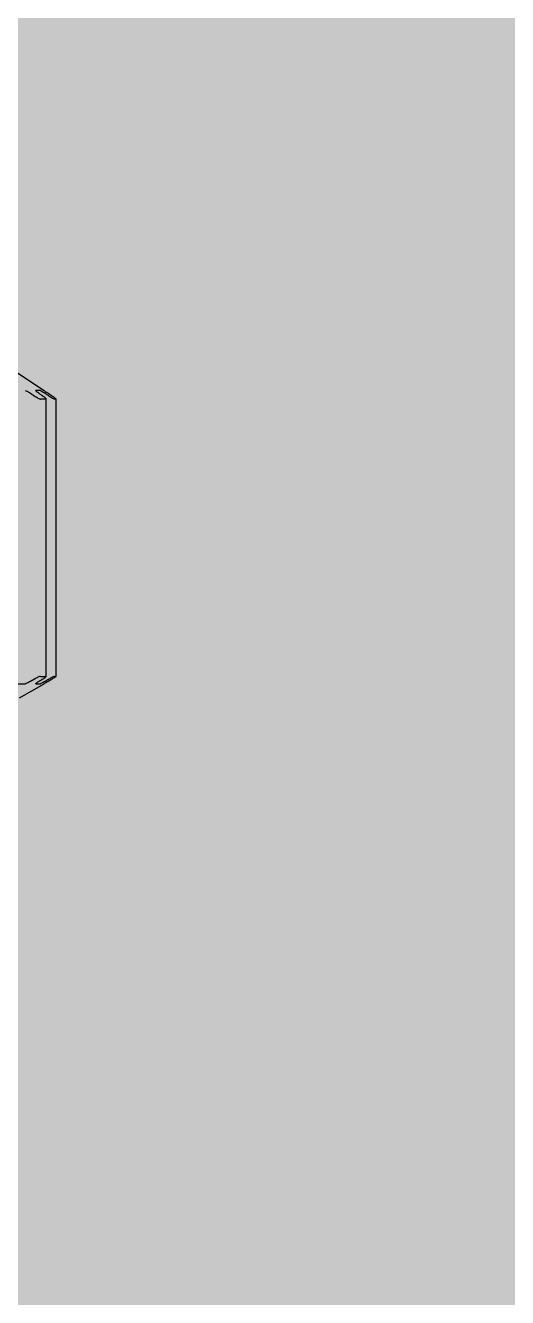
# Model space of a CAD drawing. Header units: millimetres. Extents: x -18489 to 17339, y -1599 to 10961.
# Drawn here: x -14357.84 to -14355.91, y 2984.2 to 2989.31 of the extents above; entities that cross this region are included whole.
import ezdxf

# ---------------------------------------------------------------- set-up
doc = ezdxf.new("R2010")
doc.units = ezdxf.units.MM
for name, color, linetype in [('188K-SM-03-F10-MECH-EQ-Y2257103$0$0 Xref', 8, 'Continuous'), ('188K-SM-03-F10-MECH-EQ-Y2257103$0$M-EQU-FOUNDATION', 8, 'Continuous'), ('188K-SM-03-F10-MECH-EQ-Y2257103$0$Micron CUP L10 HVAC EQU$0$M-MECH-EQU', 136, 'Continuous'), ('188K-SM-03-F10-MECH-EQ-Y2257103$0$Micron CUP L10 HVAC EQU$0$M-PHASE1 AREA', 252, 'Continuous')]:
    doc.layers.add(name, color=color, linetype=linetype)

# ---------------------------------------------------------------- blocks, each defined once
blk = doc.blocks.new('188K-SM-03-F10-MECH-EQ-Y2257103$0$Micron CUP L10 HVAC EQU$0$A$C0c53ceb0')
at = {"layer": '188K-SM-03-F10-MECH-EQ-Y2257103$0$Micron CUP L10 HVAC EQU$0$M-PHASE1 AREA'}
for p, q in [((17851.86535, 20705.5799), (17853.84575, 20704.25963)), ((17853.357, 20704.1145), (17853.44055, 20704.05529)), ((17853.765, 20704.05529), (17853.67744, 20704.1145)), ((17853.84575, 20704.25963), (17853.84575, 20704.25313)), ((17853.93765, 20704.1145), (17854.02521, 20704.05529)), ((17854.13446, 20704.05529), (17854.04555, 20704.1145)), ((17853.92462, 20703.91492), (17853.7004, 20703.91492)), ((17853.9301, 20692.78908), (17853.9301, 20703.91853)), ((17854.3339, 20703.91492), (17854.25839, 20703.91492)), ((17854.33426, 20692.792), (17854.33426, 20703.91516)), ((17853.7004, 20692.79221), (17853.92462, 20692.79221)), ((17854.25839, 20692.79221), (17854.3339, 20692.79221)), ((17852.86433, 20691.92706), (17853.84575, 20692.49368)), ((17853.84575, 20692.49368), (17853.84575, 20692.49931))]:
    blk.add_line(p, q, dxfattribs=at)
for centre, major_axis, ratio, start_param, end_param in [((17853.61101, 20681.04909), (-0.00024, 23.21054), 0.17364818, 6.25950911, 6.30685787), ((17852.91319, 20719.29403), (-0.00022, -26.80035), 0.34202014, 6.26268534, 6.30369095), ((17853.61098, 20719.29403), (-0.00021, -26.80035), 0.17364818, 6.26268388, 6.30368949)]:
    blk.add_ellipse(centre, major_axis=major_axis, ratio=ratio, start_param=start_param, end_param=end_param, dxfattribs=at)
for points, knots in [([(17853.10091, 20704.25313), (17853.10867, 20704.25256), (17853.12042, 20704.24932), (17853.15122, 20704.23728), (17853.1709, 20704.22794), (17853.21442, 20704.20519), (17853.24179, 20704.18949), (17853.29654, 20704.15572), (17853.32392, 20704.13764), (17853.34795, 20704.12086), (17853.35096, 20704.11876), (17853.35398, 20704.11664), (17853.357, 20704.1145)], [0.1007338772, 0.1007338772, 0.1007338772, 0.1007338772, 0.1074438468, 0.1074438468, 0.1148517392, 0.1148517392, 0.1239329907, 0.1239329907, 0.1330142421, 0.1330142421, 0.1330142421, 0.1341521237, 0.1341521237, 0.1341521237, 0.1341521237]), ([(17853.44055, 20704.05529), (17853.44355, 20704.05316), (17853.44655, 20704.05105), (17853.47289, 20704.03266), (17853.49949, 20704.01507), (17853.55278, 20703.98205), (17853.57948, 20703.96662), (17853.62405, 20703.94286), (17853.64523, 20703.93257), (17853.67966, 20703.91859), (17853.69287, 20703.91492), (17853.7004, 20703.91492)], [-0.0681852529, -0.0681852529, -0.0681852529, -0.0681852529, -0.0670539463, -0.0670539463, -0.058228102, -0.058228102, -0.0494022577, -0.0494022577, -0.0414646154, -0.0414646154, -0.0335269732, -0.0335269732, -0.0335269732, -0.0335269732]), ([(17853.67744, 20704.1145), (17853.67427, 20704.11664), (17853.67115, 20704.11876), (17853.64353, 20704.13764), (17853.61818, 20704.15572), (17853.57347, 20704.18949), (17853.55408, 20704.20519), (17853.52867, 20704.22794), (17853.51949, 20704.23728), (17853.51135, 20704.24932), (17853.5115, 20704.25256), (17853.51537, 20704.25313)], [0.0659197851, 0.0659197851, 0.0659197851, 0.0659197851, 0.0670576667, 0.0670576667, 0.0761389182, 0.0761389182, 0.0852201696, 0.0852201696, 0.092628062, 0.092628062, 0.0993380316, 0.0993380316, 0.0993380316, 0.0993380316]), ([(17853.70619, 20704.25313), (17853.71015, 20704.25256), (17853.71814, 20704.24932), (17853.74203, 20704.23728), (17853.75868, 20704.22794), (17853.79728, 20704.20519), (17853.82273, 20704.18949), (17853.87571, 20704.15572), (17853.90324, 20704.13764), (17853.9282, 20704.12086), (17853.93133, 20704.11876), (17853.93448, 20704.11664), (17853.93765, 20704.1145)], [0.1007338772, 0.1007338772, 0.1007338772, 0.1007338772, 0.1074438468, 0.1074438468, 0.1148517392, 0.1148517392, 0.1239329907, 0.1239329907, 0.1330142421, 0.1330142421, 0.1330142421, 0.1341521237, 0.1341521237, 0.1341521237, 0.1341521237]), ([(17853.92462, 20703.91492), (17853.93077, 20703.91492), (17853.93177, 20703.91859), (17853.92263, 20703.93257), (17853.91254, 20703.94286), (17853.88584, 20703.96662), (17853.86669, 20703.98205), (17853.82285, 20704.01507), (17853.79816, 20704.03266), (17853.77124, 20704.05105), (17853.76814, 20704.05316), (17853.765, 20704.05529)], [-0.0994872627, -0.0994872627, -0.0994872627, -0.0994872627, -0.0915496204, -0.0915496204, -0.0836119781, -0.0836119781, -0.0747861338, -0.0747861338, -0.0659602895, -0.0659602895, -0.0648289829, -0.0648289829, -0.0648289829, -0.0648289829]), ([(17854.04555, 20704.1145), (17854.04234, 20704.11664), (17854.03915, 20704.11876), (17854.01087, 20704.13764), (17853.98402, 20704.15572), (17853.93442, 20704.18949), (17853.91165, 20704.20519), (17853.87916, 20704.22794), (17853.86604, 20704.23728), (17853.84978, 20704.24932), (17853.8458, 20704.25256), (17853.84575, 20704.25313)], [0.0659197851, 0.0659197851, 0.0659197851, 0.0659197851, 0.0670576667, 0.0670576667, 0.0761389182, 0.0761389182, 0.0852201696, 0.0852201696, 0.092628062, 0.092628062, 0.0993380316, 0.0993380316, 0.0993380316, 0.0993380316]), ([(17854.02521, 20704.05529), (17854.02835, 20704.05316), (17854.03148, 20704.05105), (17854.05885, 20704.03266), (17854.08562, 20704.01507), (17854.1373, 20703.98205), (17854.16221, 20703.96662), (17854.20197, 20703.94286), (17854.21997, 20703.93257), (17854.24669, 20703.91859), (17854.25538, 20703.91492), (17854.25839, 20703.91492)], [-0.0681852529, -0.0681852529, -0.0681852529, -0.0681852529, -0.0670539463, -0.0670539463, -0.058228102, -0.058228102, -0.0494022577, -0.0494022577, -0.0414646154, -0.0414646154, -0.0335269732, -0.0335269732, -0.0335269732, -0.0335269732]), ([(17854.3339, 20703.91492), (17854.33549, 20703.91492), (17854.33158, 20703.91859), (17854.31338, 20703.93257), (17854.29912, 20703.94286), (17854.26537, 20703.96662), (17854.243, 20703.98205), (17854.19451, 20704.01507), (17854.16838, 20704.03266), (17854.14082, 20704.05105), (17854.13765, 20704.05316), (17854.13446, 20704.05529)], [-0.0994872627, -0.0994872627, -0.0994872627, -0.0994872627, -0.0915496204, -0.0915496204, -0.0836119781, -0.0836119781, -0.0747861338, -0.0747861338, -0.0659602895, -0.0659602895, -0.0648289829, -0.0648289829, -0.0648289829, -0.0648289829]), ([(17853.7004, 20692.79221), (17853.69295, 20692.79221), (17853.67989, 20692.7891), (17853.64556, 20692.77705), (17853.62431, 20692.76813), (17853.57972, 20692.74755), (17853.55312, 20692.73424), (17853.49978, 20692.70564), (17853.47305, 20692.69034), (17853.44654, 20692.67431), (17853.44353, 20692.67248), (17853.44076, 20692.67065)], [-0.0972684785, -0.0972684785, -0.0972684785, -0.0972684785, -0.0894142056, -0.0894142056, -0.0815599327, -0.0815599327, -0.0730240089, -0.0730240089, -0.0644880851, -0.0644880851, -0.0633980576, -0.0633980576, -0.0633980576, -0.0633980576]), ([(17853.765, 20692.67065), (17853.76814, 20692.67249), (17853.77124, 20692.67431), (17853.79831, 20692.69034), (17853.82311, 20692.70564), (17853.86694, 20692.73424), (17853.88598, 20692.74755), (17853.9127, 20692.76813), (17853.92277, 20692.77705), (17853.93178, 20692.7891), (17853.93071, 20692.79221), (17853.92462, 20692.79221)], [-0.0666479464, -0.0666479464, -0.0666479464, -0.0666479464, -0.0655607867, -0.0655607867, -0.057024863, -0.057024863, -0.0484889392, -0.0484889392, -0.0406346663, -0.0406346663, -0.0327803934, -0.0327803934, -0.0327803934, -0.0327803934]), ([(17854.25839, 20692.79221), (17854.25541, 20692.79221), (17854.24685, 20692.7891), (17854.22024, 20692.77705), (17854.20221, 20692.76813), (17854.16242, 20692.74755), (17854.13761, 20692.73424), (17854.08591, 20692.70564), (17854.05901, 20692.69034), (17854.03147, 20692.67431), (17854.02833, 20692.67248), (17854.0253, 20692.67065)], [-0.0972684785, -0.0972684785, -0.0972684785, -0.0972684785, -0.0894142056, -0.0894142056, -0.0815599327, -0.0815599327, -0.0730240089, -0.0730240089, -0.0644880851, -0.0644880851, -0.0633980576, -0.0633980576, -0.0633980576, -0.0633980576]), ([(17854.13446, 20692.67065), (17854.13765, 20692.67249), (17854.14082, 20692.67431), (17854.16854, 20692.69034), (17854.19479, 20692.70564), (17854.24329, 20692.73424), (17854.26555, 20692.74755), (17854.29932, 20692.76813), (17854.31358, 20692.77705), (17854.33167, 20692.7891), (17854.33547, 20692.79221), (17854.3339, 20692.79221)], [-0.0666479464, -0.0666479464, -0.0666479464, -0.0666479464, -0.0655607867, -0.0655607867, -0.057024863, -0.057024863, -0.0484889392, -0.0484889392, -0.0406346663, -0.0406346663, -0.0327803934, -0.0327803934, -0.0327803934, -0.0327803934]), ([(17853.357, 20692.61937), (17853.35398, 20692.61752), (17853.35096, 20692.61568), (17853.34795, 20692.61386), (17853.32398, 20692.59937), (17853.29672, 20692.58378), (17853.24242, 20692.55475), (17853.21537, 20692.5413), (17853.17174, 20692.52147), (17853.1517, 20692.51321), (17853.1205, 20692.50262), (17853.10869, 20692.4998), (17853.10091, 20692.49931)], [0.1289552603, 0.1289552603, 0.1289552603, 0.1289552603, 0.1300488787, 0.1300488787, 0.1300488787, 0.1387509732, 0.1387509732, 0.1474530678, 0.1474530678, 0.1548720794, 0.1548720794, 0.1615934291, 0.1615934291, 0.1615934291, 0.1615934291]), ([(17853.51537, 20692.49931), (17853.51149, 20692.4998), (17853.51134, 20692.50262), (17853.51966, 20692.51321), (17853.52906, 20692.52147), (17853.55475, 20692.5413), (17853.57395, 20692.55475), (17853.61836, 20692.58378), (17853.6436, 20692.59937), (17853.67116, 20692.61569), (17853.67429, 20692.61753), (17853.67759, 20692.61939)], [0.0329398741, 0.0329398741, 0.0329398741, 0.0329398741, 0.0396612238, 0.0396612238, 0.0470802354, 0.0470802354, 0.0557823299, 0.0557823299, 0.0644844245, 0.0644844245, 0.0655817402, 0.0655817402, 0.0655817402, 0.0655817402]), ([(17853.93765, 20692.61937), (17853.93448, 20692.61752), (17853.93133, 20692.61568), (17853.9282, 20692.61386), (17853.90331, 20692.59937), (17853.8759, 20692.58378), (17853.82333, 20692.55475), (17853.79816, 20692.5413), (17853.75939, 20692.52147), (17853.74242, 20692.51321), (17853.71819, 20692.50262), (17853.71016, 20692.4998), (17853.70619, 20692.49931)], [0.1289552603, 0.1289552603, 0.1289552603, 0.1289552603, 0.1300488787, 0.1300488787, 0.1300488787, 0.1387509732, 0.1387509732, 0.1474530678, 0.1474530678, 0.1548720794, 0.1548720794, 0.1615934291, 0.1615934291, 0.1615934291, 0.1615934291]), ([(17853.84575, 20692.49931), (17853.8458, 20692.4998), (17853.8498, 20692.50262), (17853.86633, 20692.51321), (17853.87971, 20692.52147), (17853.91244, 20692.5413), (17853.93497, 20692.55475), (17853.98421, 20692.58378), (17854.01094, 20692.59937), (17854.03916, 20692.61569), (17854.04236, 20692.61753), (17854.04558, 20692.61939)], [0.0329398741, 0.0329398741, 0.0329398741, 0.0329398741, 0.0396612238, 0.0396612238, 0.0470802354, 0.0470802354, 0.0557823299, 0.0557823299, 0.0644844245, 0.0644844245, 0.0655817402, 0.0655817402, 0.0655817402, 0.0655817402])]:
    blk.add_open_spline(points, degree=3, knots=knots, dxfattribs=at)
for points, weights in [([(17853.44076, 20692.67065), (17853.39864, 20692.64493), (17853.357, 20692.61937)], [1.04611932019, 1.04564401808, 1.04516058733]), ([(17853.67759, 20692.61939), (17853.72111, 20692.64495), (17853.765, 20692.67065)], [1.04516094239, 1.0456443296, 1.04611958955]), ([(17854.0253, 20692.67065), (17853.98129, 20692.64493), (17853.93765, 20692.61937)], [1.04611932055, 1.04564401844, 1.04516058769]), ([(17854.04558, 20692.61939), (17854.0899, 20692.64495), (17854.13446, 20692.67065)], [1.04516094219, 1.0456443294, 1.04611958935])]:
    blk.add_rational_spline(points, weights, degree=2, dxfattribs=at)
blk = doc.blocks.new('188K-SM-03-F10-MECH-EQ-Y2257103$0$Micron CUP L10 HVAC EQU')
at = {"layer": '188K-SM-03-F10-MECH-EQ-Y2257103$0$Micron CUP L10 HVAC EQU$0$M-MECH-EQU'}
blk.add_blockref('188K-SM-03-F10-MECH-EQ-Y2257103$0$Micron CUP L10 HVAC EQU$0$A$C0c53ceb0', (-206166.7, 2082.176), dxfattribs=at)
blk = doc.blocks.new('188K-SM-03-F10-MECH-EQ-Y2257103')
at = {"layer": '188K-SM-03-F10-MECH-EQ-Y2257103$0$M-EQU-FOUNDATION'}
h = blk.add_hatch(dxfattribs=at)
h.set_pattern_fill('AR-CONC', color=256, scale=0.1)
h.set_pattern_definition([(50, (4473.521, 709.199), (18.218467, -1.593909), [1.905, -20.955]), (355, (4473.521, 709.2), (-3.524342, 19.105685), [1.524, -16.764058]), (100.45144, (4475.04, 709.066), (14.694125, 17.511775), [1.619001, -17.809024]), (46.1842, (4473.521, 714.28), (27.107904, -4.204233), [2.8575, -31.4325]), (96.63556, (4475.78, 713.93), (23.740413, 24.742612), [2.428502, -26.71356]), (351.18415, (4473.52, 714.28), (23.740413, 24.742612), [2.285997, -25.145973]), (21, (4476.061, 713.009), (15.161439, -10.22652), [1.905, -20.955]), (326, (4476.061, 713.01), (6.180203, 18.418797), [1.524, -16.764]), (71.45144, (4477.325, 712.157), (21.341642, 8.192277), [1.619001, -17.808994]), (37.5, (4473.5214, 709.199), (0.3088603, 8.4555039), [0, -16.5608, 0, -17.018, 0, -16.8275]), (7.5, (4473.521, 709.199), (6.6819663, 10.0180575), [0, -9.7028, 0, -16.1798, 0, -6.4135]), (327.5, (4467.857, 709.199), (13.5590595, -0.5728744), [0, -6.35, 0, -19.812, 0, -26.289]), (317.5, (4465.317, 709.199), (14.812918, 2.542649), [0, -8.255, 0, -13.1572, 0, -18.669])])
h.paths.add_polyline_path([(-14928.1486, 5602.4586), (-14278.1486, 5602.4586), (-14278.1486, 1902.4586), (-14928.1486, 1902.4586)], flags=16)
h.paths.add_polyline_path([(-14933.1486, 5607.4586), (-14273.1486, 5607.4586), (-14273.1486, 1897.4586), (-14933.1486, 1897.4586)])
h = blk.add_hatch(dxfattribs=at)
h.set_pattern_fill('AR-CONC', color=256, scale=0.3)
h.set_pattern_definition([(50, (4473.52, 709.2), (54.6554, -4.78173), [5.715, -62.865]), (355, (4473.52, 709.2), (-10.57303, 57.31705), [4.572, -50.29218]), (100.45144, (4478.076, 708.8), (44.08237, 52.53533), [4.857, -53.42707]), (46.1842, (4473.52, 724.44), (81.32371, -12.6127), [8.5725, -94.2975]), (96.63556, (4480.3, 723.39), (71.22124, 74.22784), [7.2855, -80.14068]), (351.18415, (4473.52, 724.44), (71.22124, 74.22784), [6.858, -75.43792]), (21, (4481.14, 720.63), (45.48432, -30.67956), [5.715, -62.865]), (326, (4481.14, 720.63), (18.54061, 55.25639), [4.572, -50.292]), (71.45144, (4484.93, 718.07), (64.02493, 24.57683), [4.857, -53.42698]), (37.5, (4473.521, 709.2), (0.926581, 25.366512), [0, -49.6824, 0, -51.054, 0, -50.4825]), (7.5, (4473.52, 709.2), (20.0459, 30.054172), [0, -29.1084, 0, -48.5394, 0, -19.2405]), (327.5, (4456.529, 709.2), (40.677179, -1.718623), [0, -19.05, 0, -59.436, 0, -78.867]), (317.5, (4448.91, 709.2), (44.438754, 7.62795), [0, -24.765, 0, -39.4716, 0, -56.007])])
h.paths.add_polyline_path([(-14918.1486, 5592.4586), (-14288.1486, 5592.4586), (-14288.1486, 1912.4586), (-14918.1486, 1912.4586)])
at = {"layer": '188K-SM-03-F10-MECH-EQ-Y2257103$0$0 Xref', "xscale": 0.1, "yscale": 0.1, "zscale": 0.1}
blk.add_blockref('188K-SM-03-F10-MECH-EQ-Y2257103$0$Micron CUP L10 HVAC EQU', (4473.5214, 709.1992), dxfattribs=at)

msp = doc.modelspace()

# ---------------------------------------------------------------- block references
msp.add_blockref('188K-SM-03-F10-MECH-EQ-Y2257103', (0, 0))

doc.saveas('drawing.dxf')
